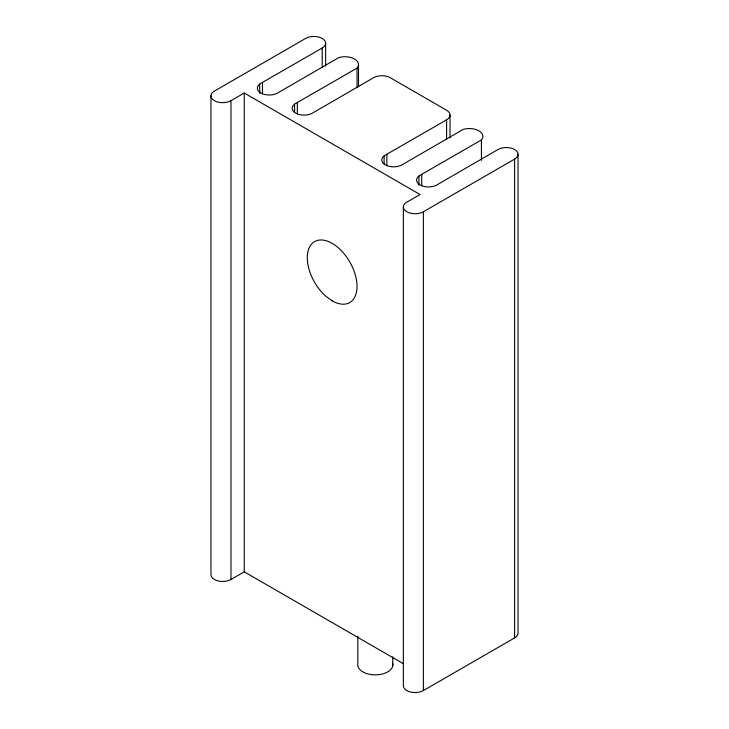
<?xml version="1.0" encoding="UTF-8"?>
<svg xmlns="http://www.w3.org/2000/svg" width="729" height="729" viewBox="0 0 729 729"><rect width="100%" height="100%" fill="white"/><g stroke="black" fill="none" stroke-linecap="round" stroke-linejoin="round"><path stroke-width="1.09" d="M230.984 100.675L244.251 93.02L420.068 194.525L406.791 202.179A11.728 6.771 0 0 0 406.791 211.756A11.728 6.771 0 0 0 423.385 211.756L514.61 159.095A11.728 6.771 0 0 0 514.61 149.518A11.728 6.771 0 0 0 498.016 149.518L435.942 185.458L432.944 186.469A11.928 6.88 0 0 1 420.068 184.947A11.928 6.88 0 0 1 417.435 177.512L419.184 175.78L481.432 139.941A13.559 7.828 0 0 0 478.944 130.837A13.559 7.828 0 0 0 463.188 129.407L401.114 165.346L398.116 166.358A11.928 6.88 0 0 1 385.231 164.836A11.928 6.88 0 0 1 382.607 157.4L384.356 155.669L446.604 119.829A11.728 6.771 0 0 0 446.604 110.252L390.206 77.693A11.728 6.771 0 0 0 373.622 77.693L311.547 113.633L308.549 114.644A11.928 6.88 0 0 1 295.664 113.123A11.928 6.88 0 0 1 293.04 105.687L294.789 103.955L357.037 68.116A13.559 7.828 0 0 0 354.549 59.022A13.559 7.828 0 0 0 338.794 57.582L276.719 93.522L273.721 94.533A11.928 6.88 0 0 1 260.836 93.02A11.928 6.88 0 0 1 258.203 85.575L259.952 83.844L322.209 48.014A11.728 6.771 0 0 0 322.209 38.437A11.728 6.771 0 0 0 305.615 38.437L214.39 91.098A11.728 6.771 0 0 0 214.39 100.675A11.728 6.771 0 0 0 230.984 100.675L230.984 579.482A11.728 6.771 0 0 1 218.199 580.949A11.728 6.771 0 0 1 210.954 574.698L210.954 95.891M230.984 579.482L244.251 571.828L403.365 663.691M403.356 206.972L403.356 685.779A11.728 6.771 0 0 0 410.6 692.031A11.728 6.771 0 0 0 423.385 690.563L514.61 637.902A11.728 6.771 0 0 0 518.046 633.109L518.046 154.302M514.61 159.095L514.61 637.902M481.432 139.941L481.432 160.407M450.039 115.045L450.039 137.79M446.604 119.829L446.604 139.166M423.385 211.756L423.385 690.563M421.726 174.413L421.726 185.786M418.938 176.017L418.938 185.12M392.758 656.802L392.758 665.896M386.889 154.302L386.889 165.674M384.11 155.906L384.11 163.87M358.504 64.972L358.504 86.578M357.811 636.262L357.811 663.527A17.596 10.16 0 0 0 361.475 671.008L364.773 672.858A17.596 10.16 0 0 0 384.292 673.432A17.596 10.16 0 0 0 392.685 663.244M357.037 68.116L357.037 87.453M325.644 43.221L325.644 65.965M322.209 48.014L322.209 67.341M297.323 102.589L297.323 113.97M294.543 104.201L294.543 112.157M262.495 82.486L262.495 93.859M259.715 84.09L259.715 93.184M244.251 93.02L244.251 571.828M332.324 300.913L325.872 296.256A35.183 20.312 60 0 1 312.996 242.702A35.183 20.312 60 0 1 354.64 272.755A35.183 20.312 60 0 1 332.324 300.913"/></g></svg>
